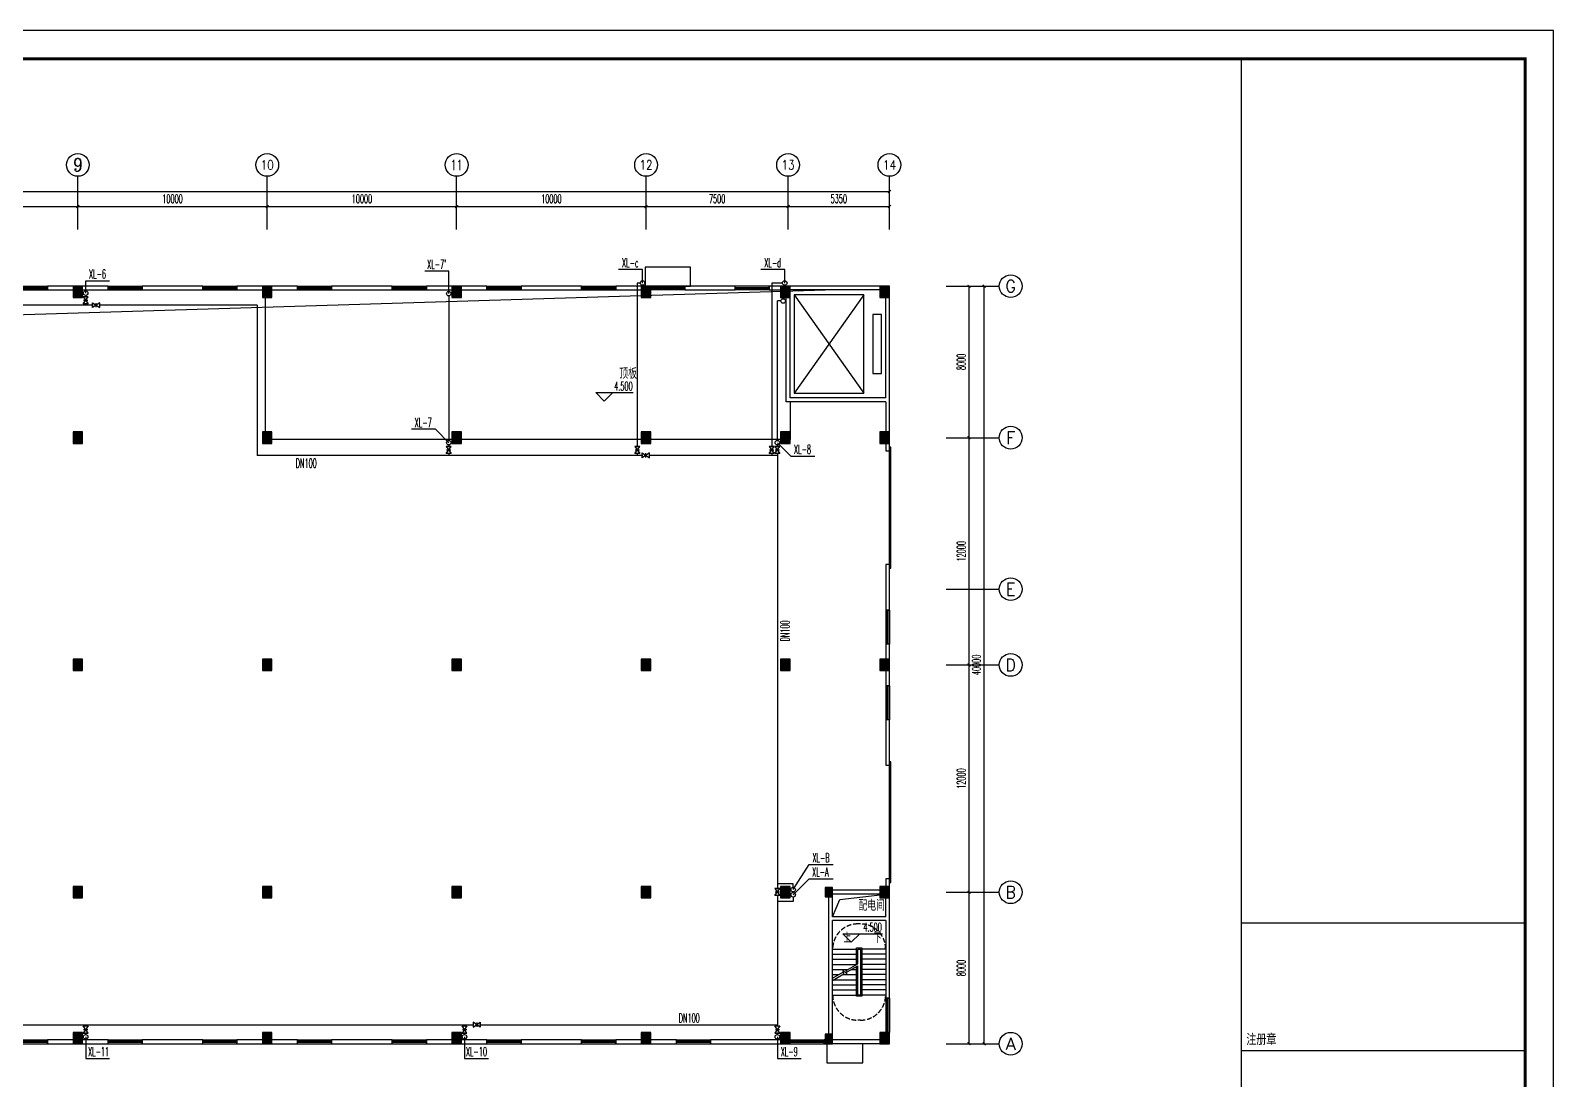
# Model space of a CAD drawing. Extents: x -620248 to 571765, y -684907 to -323071.
# Drawn here: x -4637 to 75772, y -509574 to -454182 of the extents above; entities that cross this region are included whole.
import ezdxf
from ezdxf.enums import TextEntityAlignment as Align

# ---------------------------------------------------------------- set-up
doc = ezdxf.new("R2010")
doc.units = 0
doc.header["$LTSCALE"] = 1000
doc.header["$MEASUREMENT"] = 0
doc.linetypes.add('DASH', pattern=[0.35, 0.25, -0.1])
for name, color, linetype in [('4', 4, 'Continuous'), ('9', 9, 'Continuous'), ('AXIS', 3, 'Continuous'), ('AXIS_TEXT', 7, 'Continuous'), ('DIM_ELEV', 3, 'Continuous'), ('DIM_SYMB', 3, 'Continuous'), ('EVTR', 2, 'Continuous'), ('K+T', 252, 'Continuous'), ('PIPE-消防', 1, 'Continuous'), ('PUB_HATCH', 8, 'Continuous'), ('PUB_TITLE', 4, 'Continuous'), ('STAIR', 2, 'Continuous'), ('TWT_LEAD', 3, 'Continuous'), ('TWT_TEXT', 7, 'Continuous'), ('VALVE_消防', 7, 'Continuous'), ('VPIPE-消防', 1, 'Continuous'), ('WALL', 7, 'Continuous'), ('WINDOW', 4, 'Continuous'), ('框', 130, 'Continuous')]:
    doc.layers.add(name, color=color, linetype=linetype)
doc.styles.add('-宋体', font='simsun_0.shx', dxfattribs={"width": 0.8})
doc.styles.add('_TCH_AXIS', font='COMPLEX', dxfattribs={"bigfont": 'GBCBIG'})
doc.styles.add('_TCH_DIM', font='SIMPLEX.shx', dxfattribs={"width": 0.8, "bigfont": 'GBCBIG.shx'})
doc.styles.add('_TCH_DIM_T3', font='SIMPLEX.shx', dxfattribs={"width": 0.564706, "bigfont": 'GBCBIG.shx'})
doc.styles.add('COMPLEX', font='COMPLEX')
doc.styles.add('TBC', font='simhei_0.shx', dxfattribs={"width": 0.9})
doc.styles.add('天正', font='SIMPLEX.shx', dxfattribs={"width": 0.7, "bigfont": 'HZTXT.shx'})
doc.dimstyles.new('_TCH_ARCH&&150', dxfattribs={"dimtxt": 446.25, "dimasz": 150, "dimexe": 375, "dimexo": 450, "dimgap": 189.375, "dimtad": 1, "dimdec": 0, "dimzin": 0, "dimdsep": 46, "dimtxsty": '_TCH_DIM_T3', "dimblk": 'ARCHTICK', "dimcen": 0.09, "dimclrt": 7, "dimazin": 2, "dimtfac": 1, "dimtdec": 0, "dimtix": 1, "dimtmove": 2, "dimatfit": 3, "dimfxl": 1, "dimtolj": 1, "dimtzin": 0, "dimarcsym": 0})

# ---------------------------------------------------------------- blocks, each defined once
blk = doc.blocks.new('A$C2E844E90')
at = {"layer": 'PUB_HATCH'}
for points in [[(64900, 0), (65400, 0), (65400, 600), (64900, 600)], [(74900, 0), (75400, 0), (75400, 600), (74900, 600)], [(84900, 0), (85400, 0), (85400, 600), (84900, 600)], [(94900, 0), (95400, 0), (95400, 600), (94900, 600)], [(102250, 0), (102750, 0), (102750, 600), (102250, 600)], [(107500, 0), (108000, 0), (108000, 600), (107500, 600)], [(64900, -7700), (65400, -7700), (65400, -7100), (64900, -7100)], [(74900, -7700), (75400, -7700), (75400, -7100), (74900, -7100)], [(84900, -7700), (85400, -7700), (85400, -7100), (84900, -7100)], [(94900, -7700), (95400, -7700), (95400, -7100), (94900, -7100)], [(102250, -7700), (102750, -7700), (102750, -7100), (102250, -7100)], [(107500, -7700), (108000, -7700), (108000, -7100), (107500, -7100)], [(64900, -19700), (65400, -19700), (65400, -19100), (64900, -19100)], [(74900, -19700), (75400, -19700), (75400, -19100), (74900, -19100)], [(84900, -19700), (85400, -19700), (85400, -19100), (84900, -19100)], [(94900, -19700), (95400, -19700), (95400, -19100), (94900, -19100)], [(102250, -19700), (102750, -19700), (102750, -19100), (102250, -19100)], [(107500, -19700), (108000, -19700), (108000, -19100), (107500, -19100)], [(64900, -31700), (65400, -31700), (65400, -31100), (64900, -31100)], [(74900, -31700), (75400, -31700), (75400, -31100), (74900, -31100)], [(84900, -31700), (85400, -31700), (85400, -31100), (84900, -31100)], [(94900, -31700), (95400, -31700), (95400, -31100), (94900, -31100)], [(102250, -31700), (102750, -31700), (102750, -31100), (102250, -31100)], [(105000, -31150), (104600, -31150), (104600, -31650), (105000, -31650)], [(107500, -31700), (108000, -31700), (108000, -31100), (107500, -31100)], [(64900, -39400), (65400, -39400), (65400, -38800), (64900, -38800)], [(74900, -39400), (75400, -39400), (75400, -38800), (74900, -38800)], [(84900, -39400), (85400, -39400), (85400, -38800), (84900, -38800)], [(94900, -39400), (95400, -39400), (95400, -38800), (94900, -38800)], [(102250, -39400), (102750, -39400), (102750, -38800), (102250, -38800)], [(105000, -38900), (104600, -38900), (104600, -39400), (105000, -39400)], [(107500, -39400), (108000, -39400), (108000, -38800), (107500, -38800)]]:
    blk.add_hatch(color=7, dxfattribs=at).paths.add_polyline_path(points)
at = {"layer": 'WALL'}
for points in [[(65400, 600), (64900, 600), (64900, 0), (65400, 0)], [(75400, 600), (74900, 600), (74900, 0), (75400, 0)], [(85400, 600), (84900, 600), (84900, 0), (85400, 0)], [(95400, 600), (94900, 600), (94900, 0), (95400, 0)], [(102750, 600), (102250, 600), (102250, 0), (102750, 0)], [(108000, 600), (107500, 600), (107500, 0), (108000, 0)], [(65400, -7100), (64900, -7100), (64900, -7700), (65400, -7700)], [(75400, -7100), (74900, -7100), (74900, -7700), (75400, -7700)], [(85400, -7100), (84900, -7100), (84900, -7700), (85400, -7700)], [(95400, -7100), (94900, -7100), (94900, -7700), (95400, -7700)], [(102750, -7100), (102250, -7100), (102250, -7700), (102750, -7700)], [(108000, -7100), (107500, -7100), (107500, -7700), (108000, -7700)], [(65400, -19100), (64900, -19100), (64900, -19700), (65400, -19700)], [(75400, -19100), (74900, -19100), (74900, -19700), (75400, -19700)], [(85400, -19100), (84900, -19100), (84900, -19700), (85400, -19700)], [(95400, -19100), (94900, -19100), (94900, -19700), (95400, -19700)], [(102750, -19100), (102250, -19100), (102250, -19700), (102750, -19700)], [(108000, -19100), (107500, -19100), (107500, -19700), (108000, -19700)], [(65400, -31100), (64900, -31100), (64900, -31700), (65400, -31700)], [(75400, -31100), (74900, -31100), (74900, -31700), (75400, -31700)], [(85400, -31100), (84900, -31100), (84900, -31700), (85400, -31700)], [(95400, -31100), (94900, -31100), (94900, -31700), (95400, -31700)], [(102750, -31100), (102250, -31100), (102250, -31700), (102750, -31700)], [(104600, -31650), (105000, -31650), (105000, -31150), (104600, -31150)], [(108000, -31100), (107500, -31100), (107500, -31700), (108000, -31700)], [(65400, -38800), (64900, -38800), (64900, -39400), (65400, -39400)], [(75400, -38800), (74900, -38800), (74900, -39400), (75400, -39400)], [(85400, -38800), (84900, -38800), (84900, -39400), (85400, -39400)], [(95400, -38800), (94900, -38800), (94900, -39400), (95400, -39400)], [(102750, -38800), (102250, -38800), (102250, -39400), (102750, -39400)], [(104600, -39400), (105000, -39400), (105000, -38900), (104600, -38900)], [(108000, -38800), (107500, -38800), (107500, -39400), (108000, -39400)]]:
    blk.add_lwpolyline(points, close=True, dxfattribs=at)
blk = doc.blocks.new('$TCHSYS$WIN2D')
for p, q in [((-0.5, 0.5), (0.5, 0.5)), ((-0.5, 0.5), (-0.5, -0.5)), ((0.5, 0.5), (0.5, -0.5)), ((0.5, 0.167), (-0.5, 0.167)), ((0.5, -0.167), (-0.5, -0.167)), ((-0.5, -0.5), (0.5, -0.5))]:
    blk.add_line(p, q)
blk = doc.blocks.new('$DorLib2D$00000126')
at = {"color": 0, "linetype": 'Continuous'}
for p, q in [((-0.532, 0.5), (-0.532, 0.9)), ((0.532, 0.9), (0.532, 0.5))]:
    blk.add_line(p, q, dxfattribs=at)
at = {"color": 0, "linetype": 'DASH'}
for p, q in [((-0.532, 0.9), (0.532, 0.9)), ((-0.532, 0.5), (0.532, 0.5))]:
    blk.add_line(p, q, dxfattribs=at)
blk = doc.blocks.new('_ArchTick')
at = {"color": 0, "linetype": 'ByBlock', "const_width": 0.4}
blk.add_lwpolyline([(-0.5, -0.5), (0.5, 0.5)], dxfattribs=at)
blk = doc.blocks.new('*D265')
at = {"layer": 'AXIS', "color": 0, "lineweight": -2, "transparency": 16777216}
for p, q in [((7700, 50450), (7700, 52375)), ((115700, 50450), (115700, 52375)), ((7700, 52000), (115700, 52000))]:
    blk.add_line(p, q, dxfattribs=at)
at = {"layer": 'Defpoints', "color": 0, "transparency": 16777216}
for p in [(115700, 52000), (7700, 50000), (115700, 50000)]:
    blk.add_point(p, dxfattribs=at)
at = {"layer": 'AXIS', "color": 0, "lineweight": -2, "transparency": 16777216, "xscale": 150, "yscale": 150, "zscale": 150, "rotation": 180}
blk.add_blockref('_ArchTick', (7700, 52000), dxfattribs=at)
at = {"layer": 'AXIS', "color": 0, "lineweight": -2, "transparency": 16777216, "xscale": 150, "yscale": 150, "zscale": 150}
blk.add_blockref('_ArchTick', (115700, 52000), dxfattribs=at)
at = {"layer": 'AXIS', "color": 7, "transparency": 16777216, "insert": (61700, 52412), "char_height": 446.2, "attachment_point": 5, "style": '_TCH_DIM_T3'}
blk.add_mtext('\\A1;108000', dxfattribs=at)
blk = doc.blocks.new('*D273')
at = {"layer": 'AXIS', "color": 0, "lineweight": -2, "transparency": 16777216}
for p, q in [((62850, 50450), (62850, 51575)), ((72850, 50450), (72850, 51575)), ((62850, 51200), (72850, 51200))]:
    blk.add_line(p, q, dxfattribs=at)
at = {"layer": 'Defpoints', "color": 0, "transparency": 16777216}
for p in [(72850, 51200), (62850, 50000), (72850, 50000)]:
    blk.add_point(p, dxfattribs=at)
at = {"layer": 'AXIS', "color": 0, "lineweight": -2, "transparency": 16777216, "xscale": 150, "yscale": 150, "zscale": 150, "rotation": 180}
blk.add_blockref('_ArchTick', (62850, 51200), dxfattribs=at)
at = {"layer": 'AXIS', "color": 0, "lineweight": -2, "transparency": 16777216, "xscale": 150, "yscale": 150, "zscale": 150}
blk.add_blockref('_ArchTick', (72850, 51200), dxfattribs=at)
at = {"layer": 'AXIS', "color": 7, "transparency": 16777216, "insert": (67850, 51612), "char_height": 446.2, "attachment_point": 5, "style": '_TCH_DIM_T3'}
blk.add_mtext('\\A1;10000', dxfattribs=at)
blk = doc.blocks.new('*D274')
at = {"layer": 'AXIS', "color": 0, "lineweight": -2, "transparency": 16777216}
for p, q in [((72850, 50450), (72850, 51575)), ((82850, 50450), (82850, 51575)), ((72850, 51200), (82850, 51200))]:
    blk.add_line(p, q, dxfattribs=at)
at = {"layer": 'Defpoints', "color": 0, "transparency": 16777216}
for p in [(82850, 51200), (72850, 50000), (82850, 50000)]:
    blk.add_point(p, dxfattribs=at)
at = {"layer": 'AXIS', "color": 0, "lineweight": -2, "transparency": 16777216, "xscale": 150, "yscale": 150, "zscale": 150, "rotation": 180}
blk.add_blockref('_ArchTick', (72850, 51200), dxfattribs=at)
at = {"layer": 'AXIS', "color": 0, "lineweight": -2, "transparency": 16777216, "xscale": 150, "yscale": 150, "zscale": 150}
blk.add_blockref('_ArchTick', (82850, 51200), dxfattribs=at)
at = {"layer": 'AXIS', "color": 7, "transparency": 16777216, "insert": (77850, 51612), "char_height": 446.2, "attachment_point": 5, "style": '_TCH_DIM_T3'}
blk.add_mtext('\\A1;10000', dxfattribs=at)
blk = doc.blocks.new('*D275')
at = {"layer": 'AXIS', "color": 0, "lineweight": -2, "transparency": 16777216}
for p, q in [((82850, 50450), (82850, 51575)), ((92850, 50450), (92850, 51575)), ((82850, 51200), (92850, 51200))]:
    blk.add_line(p, q, dxfattribs=at)
at = {"layer": 'Defpoints', "color": 0, "transparency": 16777216}
for p in [(92850, 51200), (82850, 50000), (92850, 50000)]:
    blk.add_point(p, dxfattribs=at)
at = {"layer": 'AXIS', "color": 0, "lineweight": -2, "transparency": 16777216, "xscale": 150, "yscale": 150, "zscale": 150, "rotation": 180}
blk.add_blockref('_ArchTick', (82850, 51200), dxfattribs=at)
at = {"layer": 'AXIS', "color": 0, "lineweight": -2, "transparency": 16777216, "xscale": 150, "yscale": 150, "zscale": 150}
blk.add_blockref('_ArchTick', (92850, 51200), dxfattribs=at)
at = {"layer": 'AXIS', "color": 7, "transparency": 16777216, "insert": (87850, 51612), "char_height": 446.2, "attachment_point": 5, "style": '_TCH_DIM_T3'}
blk.add_mtext('\\A1;10000', dxfattribs=at)
blk = doc.blocks.new('*D276')
at = {"layer": 'AXIS', "color": 0, "lineweight": -2, "transparency": 16777216}
for p, q in [((92850, 50450), (92850, 51575)), ((102850, 50450), (102850, 51575)), ((92850, 51200), (102850, 51200))]:
    blk.add_line(p, q, dxfattribs=at)
at = {"layer": 'Defpoints', "color": 0, "transparency": 16777216}
for p in [(102850, 51200), (92850, 50000), (102850, 50000)]:
    blk.add_point(p, dxfattribs=at)
at = {"layer": 'AXIS', "color": 0, "lineweight": -2, "transparency": 16777216, "xscale": 150, "yscale": 150, "zscale": 150, "rotation": 180}
blk.add_blockref('_ArchTick', (92850, 51200), dxfattribs=at)
at = {"layer": 'AXIS', "color": 0, "lineweight": -2, "transparency": 16777216, "xscale": 150, "yscale": 150, "zscale": 150}
blk.add_blockref('_ArchTick', (102850, 51200), dxfattribs=at)
at = {"layer": 'AXIS', "color": 7, "transparency": 16777216, "insert": (97850, 51612), "char_height": 446.2, "attachment_point": 5, "style": '_TCH_DIM_T3'}
blk.add_mtext('\\A1;10000', dxfattribs=at)
blk = doc.blocks.new('*D277')
at = {"layer": 'AXIS', "color": 0, "lineweight": -2, "transparency": 16777216}
for p, q in [((102850, 50450), (102850, 51575)), ((110350, 50450), (110350, 51575)), ((102850, 51200), (110350, 51200))]:
    blk.add_line(p, q, dxfattribs=at)
at = {"layer": 'Defpoints', "color": 0, "transparency": 16777216}
for p in [(110350, 51200), (102850, 50000), (110350, 50000)]:
    blk.add_point(p, dxfattribs=at)
at = {"layer": 'AXIS', "color": 0, "lineweight": -2, "transparency": 16777216, "xscale": 150, "yscale": 150, "zscale": 150, "rotation": 180}
blk.add_blockref('_ArchTick', (102850, 51200), dxfattribs=at)
at = {"layer": 'AXIS', "color": 0, "lineweight": -2, "transparency": 16777216, "xscale": 150, "yscale": 150, "zscale": 150}
blk.add_blockref('_ArchTick', (110350, 51200), dxfattribs=at)
at = {"layer": 'AXIS', "color": 7, "transparency": 16777216, "insert": (106600, 51612), "char_height": 446.2, "attachment_point": 5, "style": '_TCH_DIM_T3'}
blk.add_mtext('\\A1;7500', dxfattribs=at)
blk = doc.blocks.new('*D278')
at = {"layer": 'AXIS', "color": 0, "lineweight": -2, "transparency": 16777216}
for p, q in [((110350, 50450), (110350, 51575)), ((115700, 50450), (115700, 51575)), ((110350, 51200), (115700, 51200))]:
    blk.add_line(p, q, dxfattribs=at)
at = {"layer": 'Defpoints', "color": 0, "transparency": 16777216}
for p in [(115700, 51200), (110350, 50000), (115700, 50000)]:
    blk.add_point(p, dxfattribs=at)
at = {"layer": 'AXIS', "color": 0, "lineweight": -2, "transparency": 16777216, "xscale": 150, "yscale": 150, "zscale": 150, "rotation": 180}
blk.add_blockref('_ArchTick', (110350, 51200), dxfattribs=at)
at = {"layer": 'AXIS', "color": 0, "lineweight": -2, "transparency": 16777216, "xscale": 150, "yscale": 150, "zscale": 150}
blk.add_blockref('_ArchTick', (115700, 51200), dxfattribs=at)
at = {"layer": 'AXIS', "color": 7, "transparency": 16777216, "insert": (113025, 51612), "char_height": 446.2, "attachment_point": 5, "style": '_TCH_DIM_T3'}
blk.add_mtext('\\A1;5350', dxfattribs=at)
blk = doc.blocks.new('*D285')
at = {"layer": 'AXIS', "color": 0, "lineweight": -2, "transparency": 16777216}
for p, q in [((119150, 47000), (121075, 47000)), ((120700, 7000), (120700, 47000)), ((119150, 7000), (121075, 7000))]:
    blk.add_line(p, q, dxfattribs=at)
at = {"layer": 'Defpoints', "color": 0, "transparency": 16777216}
for p in [(118700, 47000), (120700, 47000), (118700, 7000)]:
    blk.add_point(p, dxfattribs=at)
at = {"layer": 'AXIS', "color": 0, "lineweight": -2, "transparency": 16777216, "xscale": 150, "yscale": 150, "zscale": 150}
for p, rotation in [((120700, 47000), 90), ((120700, 7000), 270)]:
    blk.add_blockref('_ArchTick', p, dxfattribs=dict(at, rotation=rotation))
at = {"layer": 'AXIS', "color": 7, "transparency": 16777216, "insert": (120288, 27000), "char_height": 446.2, "attachment_point": 5, "rotation": 90, "style": '_TCH_DIM_T3'}
blk.add_mtext('\\A1;40000', dxfattribs=at)
blk = doc.blocks.new('*D286')
at = {"layer": 'AXIS', "color": 0, "lineweight": -2, "transparency": 16777216}
for p, q in [((119150, 15000), (120275, 15000)), ((119900, 7000), (119900, 15000)), ((119150, 7000), (120275, 7000))]:
    blk.add_line(p, q, dxfattribs=at)
at = {"layer": 'Defpoints', "color": 0, "transparency": 16777216}
for p in [(118700, 15000), (119900, 15000), (118700, 7000)]:
    blk.add_point(p, dxfattribs=at)
at = {"layer": 'AXIS', "color": 0, "lineweight": -2, "transparency": 16777216, "xscale": 150, "yscale": 150, "zscale": 150}
for p, rotation in [((119900, 15000), 90), ((119900, 7000), 270)]:
    blk.add_blockref('_ArchTick', p, dxfattribs=dict(at, rotation=rotation))
at = {"layer": 'AXIS', "color": 7, "transparency": 16777216, "insert": (119488, 11000), "char_height": 446.2, "attachment_point": 5, "rotation": 90, "style": '_TCH_DIM_T3'}
blk.add_mtext('\\A1;8000', dxfattribs=at)
blk = doc.blocks.new('*D287')
at = {"layer": 'AXIS', "color": 0, "lineweight": -2, "transparency": 16777216}
for p, q in [((119150, 27000), (120275, 27000)), ((119900, 15000), (119900, 27000)), ((119150, 15000), (120275, 15000))]:
    blk.add_line(p, q, dxfattribs=at)
at = {"layer": 'Defpoints', "color": 0, "transparency": 16777216}
for p in [(118700, 27000), (119900, 27000), (118700, 15000)]:
    blk.add_point(p, dxfattribs=at)
at = {"layer": 'AXIS', "color": 0, "lineweight": -2, "transparency": 16777216, "xscale": 150, "yscale": 150, "zscale": 150}
for p, rotation in [((119900, 27000), 90), ((119900, 15000), 270)]:
    blk.add_blockref('_ArchTick', p, dxfattribs=dict(at, rotation=rotation))
at = {"layer": 'AXIS', "color": 7, "transparency": 16777216, "insert": (119488, 21000), "char_height": 446.2, "attachment_point": 5, "rotation": 90, "style": '_TCH_DIM_T3'}
blk.add_mtext('\\A1;12000', dxfattribs=at)
blk = doc.blocks.new('*D288')
at = {"layer": 'AXIS', "color": 0, "lineweight": -2, "transparency": 16777216}
for p, q in [((119150, 39000), (120275, 39000)), ((119900, 27000), (119900, 39000)), ((119150, 27000), (120275, 27000))]:
    blk.add_line(p, q, dxfattribs=at)
at = {"layer": 'Defpoints', "color": 0, "transparency": 16777216}
for p in [(118700, 39000), (119900, 39000), (118700, 27000)]:
    blk.add_point(p, dxfattribs=at)
at = {"layer": 'AXIS', "color": 0, "lineweight": -2, "transparency": 16777216, "xscale": 150, "yscale": 150, "zscale": 150}
for p, rotation in [((119900, 39000), 90), ((119900, 27000), 270)]:
    blk.add_blockref('_ArchTick', p, dxfattribs=dict(at, rotation=rotation))
at = {"layer": 'AXIS', "color": 7, "transparency": 16777216, "insert": (119488, 33000), "char_height": 446.2, "attachment_point": 5, "rotation": 90, "style": '_TCH_DIM_T3'}
blk.add_mtext('\\A1;12000', dxfattribs=at)
blk = doc.blocks.new('*D289')
at = {"layer": 'AXIS', "color": 0, "lineweight": -2, "transparency": 16777216}
for p, q in [((119150, 47000), (120275, 47000)), ((119900, 39000), (119900, 47000)), ((119150, 39000), (120275, 39000))]:
    blk.add_line(p, q, dxfattribs=at)
at = {"layer": 'Defpoints', "color": 0, "transparency": 16777216}
for p in [(118700, 47000), (119900, 47000), (118700, 39000)]:
    blk.add_point(p, dxfattribs=at)
at = {"layer": 'AXIS', "color": 0, "lineweight": -2, "transparency": 16777216, "xscale": 150, "yscale": 150, "zscale": 150}
for p, rotation in [((119900, 47000), 90), ((119900, 39000), 270)]:
    blk.add_blockref('_ArchTick', p, dxfattribs=dict(at, rotation=rotation))
at = {"layer": 'AXIS', "color": 7, "transparency": 16777216, "insert": (119488, 43000), "char_height": 446.2, "attachment_point": 5, "rotation": 90, "style": '_TCH_DIM_T3'}
blk.add_mtext('\\A1;8000', dxfattribs=at)
blk = doc.blocks.new('_AXISO')
blk.add_circle((0, 0), 0.5)
at = {"layer": 'AXIS_TEXT', "style": 'COMPLEX', "width": 1.041667}
blk.add_attdef('A', text='', height=0.56, dxfattribs=at).set_placement((-0.25, -0.28), (0.25, -0.28), align=Align.FIT)
blk = doc.blocks.new('A$C54597E38')
at = {"layer": '9'}
h = blk.add_hatch(dxfattribs=at)
h.set_pattern_fill('ANSI31', color=256, scale=70.630202, angle=135, style=0)
h.set_pattern_definition([(180, (-153496.256, -56662.455), (-2e-15, -8.82877527), [])])
edge = h.paths.add_edge_path()
edge.add_line((99, 458), (99, 400))
edge.add_line((99, 400), (0, 400))
edge.add_line((0, 400), (0, 620))
edge.add_arc((64, 620), 63.6, 90, 180, ccw=False)
edge.add_line((64, 683), (622, 683))
edge.add_arc((622, 620), 63.6, 0, 90, ccw=False)
edge.add_line((685, 620), (685, 396))
edge.add_line((685, 396), (594, 396))
edge.add_line((594, 396), (594, 463))
edge.add_line((594, 463), (614, 463))
edge.add_line((614, 463), (624, 463))
edge.add_line((624, 463), (624, 613))
edge.add_line((624, 613), (68, 613))
edge.add_line((68, 613), (68, 458))
edge.add_line((68, 458), (99, 458))
h.paths.add_polyline_path([(369, 293), (369, 582), (586, 582), (586, 519), (436, 519), (436, 458), (557, 458), (557, 225), (431, 225), (431, 166), (588, 166), (588, 112), (370, 112), (370, 226), (321, 226), (321, 112), (103, 112), (103, 166), (260, 166), (260, 225), (133, 225), (133, 458), (255, 458), (255, 519), (104, 519), (104, 582), (321, 582), (321, 293)])
h.paths.add_polyline_path([(196, 399), (265, 399), (265, 289), (196, 289)], flags=16)
h.paths.add_polyline_path([(494, 399), (425, 399), (425, 289), (494, 289)], flags=16)
edge = h.paths.add_edge_path()
edge.add_line((99, 225), (99, 283))
edge.add_line((99, 283), (0, 283))
edge.add_line((0, 283), (0, 64))
edge.add_arc((64, 64), 63.6, 180, 270)
edge.add_line((64, 0), (622, 0))
edge.add_arc((622, 64), 63.6, 270, 360)
edge.add_line((685, 64), (685, 287))
edge.add_line((685, 287), (594, 287))
edge.add_line((594, 287), (594, 220))
edge.add_line((594, 220), (614, 220))
edge.add_line((614, 220), (624, 220))
edge.add_line((624, 220), (624, 71))
edge.add_line((624, 71), (68, 71))
edge.add_line((68, 71), (68, 225))
edge.add_line((68, 225), (99, 225))
blk.add_lwpolyline([(369, 293), (369, 293), (369, 582), (586, 582), (586, 519), (436, 519), (436, 458), (557, 458), (557, 225), (431, 225), (431, 166), (588, 166), (588, 112), (370, 112), (370, 226), (321, 226), (321, 112), (103, 112), (103, 166), (260, 166), (260, 225), (133, 225), (133, 458), (255, 458), (255, 519), (104, 519), (104, 582), (321, 582), (321, 293), (369, 293)], dxfattribs=at)
blk.add_lwpolyline([(99, 225), (99, 283), (0, 283), (0, 64, 0.414214), (64, 0), (622, 0, 0.414214), (685, 64), (685, 287), (594, 287), (594, 220), (614, 220), (624, 220), (624, 71), (68, 71), (68, 225)], format="xyb", close=True, dxfattribs=at)
blk.add_lwpolyline([(494, 399), (425, 399), (425, 289), (494, 289)], close=True, dxfattribs=at)
blk = doc.blocks.new('标框')
at = {"layer": '4'}
for p, q in [((-105112, 98008), (-105112, 71592)), ((-95112, 98008), (-95112, 71592))]:
    blk.add_line(p, q, dxfattribs=at)
at = {"layer": '框'}
for p, q in [((-105112, 111592), (-105112, 71592)), ((-95112, 111592), (-95112, 71592)), ((-105112, 98584), (-95112, 98584)), ((-105112, 94081), (-95112, 94081)), ((-105112, 89578), (-95112, 89578)), ((-105112, 87777), (-95112, 87777)), ((-105112, 85976), (-95112, 85976)), ((-105112, 85075), (-95112, 85075)), ((-105112, 84174), (-95112, 84174)), ((-105112, 83274), (-95112, 83274)), ((-105112, 82373), (-95112, 82373)), ((-105112, 81473), (-95112, 81473)), ((-105112, 80572), (-95112, 80572)), ((-105112, 79671), (-95112, 79671)), ((-105112, 78771), (-95112, 78771)), ((-105112, 77870), (-95112, 77870)), ((-105112, 76970), (-95112, 76970)), ((-105112, 76069), (-95112, 76069)), ((-105112, 75168), (-95112, 75168)), ((-105112, 74268), (-95112, 74268))]:
    blk.add_line(p, q, dxfattribs=at)
at = {"layer": '4'}
blk.add_blockref('A$C54597E38', (-104913, 73473), dxfattribs=at)
at = {"layer": 'TWT_TEXT', "style": 'TBC', "width": 0.9}
blk.add_text('广州亚泰建筑设计院有限公司', height=480, dxfattribs=at).set_placement((-103962, 73582))
at = {"layer": 'TWT_TEXT', "style": '_TCH_DIM'}
for s, height, p in [('建筑工程甲级设计证书号：', 300, (-103979, 73080)), ('市政工程乙级设计证书号：', 300, (-103979, 72647)), ('城乡规划编制乙级证书编号：粤自资规乙字', 300, (-103979, 72198)), ('电话', 300, (-103979, 71765)), ('图纸版权属设计单位所有，未经许可，外人及外单位不得翻印复制作为其他工程之用', 249.73, (-102027, 71082))]:
    blk.add_text(s, height=height, rotation=359.9997, dxfattribs=at).set_placement(p)
at = {"layer": 'TWT_TEXT', "style": '天正', "width": 0.67}
for s, height, p in [('A144002161', 300, (-101392, 73058)), ('A244002168', 300, (-101382, 72625)), ('23440110', 300, (-99787, 72179)), ('Tel：020-84214629', 290, (-103368, 71744))]:
    blk.add_text(s, height=height, rotation=359.9997, dxfattribs=at).set_placement(p)
at = {"layer": '框', "style": '-宋体', "width": 0.74}
for s, p in [('注册章', (-104927, 94312)), ('工程设计出图专用章', (-104926, 89809)), ('项目名称', (-104926, 88008)), ('车间二', (-102099, 88008)), ('兴建单位', (-104926, 86207)), ('佛山市天地元一净化设备有限公司', (-102100, 86207)), ('图      名', (-104926, 85353)), ('图      别', (-104926, 84452)), ('图      号', (-104926, 83552)), ('版  本  号', (-104927, 82651)), ('第一版', (-102100, 82651)), ('日      期', (-104926, 81751)), ('2025.10', (-102099, 81751)), ('制      图', (-104926, 80850)), ('设      计', (-104926, 79950)), ('专业负责人', (-104926, 79049)), ('项目负责人', (-104926, 78148)), ('专业校对人', (-104926, 77248)), ('审  核  人', (-104926, 76347)), ('审  定  人', (-104926, 75447)), ('设  计  号', (-104926, 74546)), ('AT-FS25023D', (-102108, 74546))]:
    blk.add_text(s, height=350, dxfattribs=at).set_placement(p)
for s, p in [('叶润华', (-101553, 80850)), ('叶润华', (-101553, 79950)), ('何志朋', (-101553, 78148)), ('范 武', (-101553, 77248)), ('陈伟业', (-101553, 76347)), ('何志朋', (-101553, 75447))]:
    blk.add_text(s, height=350, dxfattribs=at).set_placement(p, align=Align.CENTER)
blk = doc.blocks.new('消防框')
at = {"layer": '4'}
blk.add_line((-66927, 44194), (-66927, 17778), dxfattribs=at)
at = {"layer": '框'}
for p, q in [((-76927, 57778), (-76927, 17778)), ((-66927, 57778), (-66927, 17778)), ((-76927, 44194), (-76927, 17778))]:
    blk.add_line(p, q, dxfattribs=at)
at = {"layer": '4'}
blk.add_blockref('标框', (28185, -53814), dxfattribs=at)
at = {"layer": '框', "style": '-宋体', "width": 0.74}
for s, p in [('给水(消防)', (-73914, 30638)), ('XS-  /', (-73914, 29737)), ('11', (-72770, 29737))]:
    blk.add_text(s, height=350, dxfattribs=at).set_placement(p)
blk = doc.blocks.new('$VALVE$00000296')
for points in [[(-125, 72), (-125, -72), (125, 72), (125, -72), (-125, 72)], [(0, 60), (0, -64)]]:
    blk.add_lwpolyline(points)
for p in [(-125, 0), (125, 0)]:
    blk.add_point(p)
blk = doc.blocks.new('A$C4A872A6F')
at = {"color": 8, "linetype": 'DASH'}
for p, q in [((114175, 13325), (114025, 13325)), ((114175, 8245), (114025, 8245))]:
    blk.add_line(p, q, dxfattribs=at)
for centre, start, end in [((114025, 12000), 90, 180.000087), ((114175, 12000), 359.999913, 90), ((114025, 9570), 179.999913, 270), ((114175, 9570), 270, 0.000087)]:
    blk.add_arc(centre, 1325, start, end, dxfattribs=at)
at = {"layer": '4'}
for points in [[(105200, 48000), (102800, 48000), (102800, 47000), (105200, 47000)], [(114300, 7000), (112400, 7000), (112400, 6000), (114300, 6000)]]:
    blk.add_lwpolyline(points, close=True, dxfattribs=at)
at = {"layer": '9'}
blk.add_lwpolyline([(22800, 7200), (28277.2, 44224.5), (112300, 46800)], dxfattribs=at)
at = {"layer": 'AXIS'}
for p, q in [((72850, 50000), (72850, 52800)), ((82850, 50000), (82850, 52800)), ((92850, 50000), (92850, 52800)), ((102850, 50000), (102850, 52800)), ((110350, 50000), (110350, 52800)), ((115700, 50000), (115700, 52800)), ((118700, 47000), (121500, 47000)), ((118700, 39000), (121500, 39000)), ((118700, 31000), (121500, 31000)), ((118700, 27000), (121500, 27000)), ((118700, 15000), (121500, 15000)), ((118700, 7000), (121500, 7000))]:
    blk.add_line(p, q, dxfattribs=at)
at = {"layer": 'DIM_ELEV'}
for p, q in [((100639.7, 40927.1), (100189.7, 41377.1)), ((100189.7, 41377.1), (102168.9, 41377.1)), ((100639.7, 40927.1), (101089.7, 41377.1)), ((113684.5, 12361), (113234.5, 12811)), ((113234.5, 12811), (115325.6, 12811)), ((113684.5, 12361), (114134.5, 12811))]:
    blk.add_line(p, q, dxfattribs=at)
at = {"layer": 'DIM_SYMB'}
for points in [[(114991.6, 12167.4, 0, 0, 0), (114991.6, 8405.6, 0, 0, 0), (113391.4, 8405.6, 0, 0, 0), (113391.4, 10059.3, 120, 0, 0), (113391.4, 10509.3, 0, 0, 0)], [(113400.5, 12175.9, 0, 0, 0), (113400.5, 11395.3, 120, 0, 0), (113400.5, 10945.3, 0, 0, 0)]]:
    blk.add_lwpolyline(points, format="xyseb", dxfattribs=at)
at = {"layer": 'EVTR'}
for p, q in [((114355, 46550), (110675, 46550)), ((110675, 46550), (110675, 41350)), ((114355, 46550), (110675, 41350)), ((110675, 46550), (114355, 41350)), ((114355, 41350), (114355, 46550)), ((115275, 45510), (114815, 45510)), ((114815, 45510), (114815, 42390)), ((115275, 42390), (115275, 45510)), ((114815, 42390), (115275, 42390)), ((110675, 41350), (114355, 41350))]:
    blk.add_line(p, q, dxfattribs=at)
at = {"layer": 'K+T'}
blk.add_lwpolyline([(112700, 13700), (113072.4, 14619.7), (115500, 14900)], dxfattribs=at)
at = {"layer": 'STAIR'}
for p, q in [((112700, 10460.2), (112700, 12000)), ((112700, 12000), (113965, 12000)), ((112700, 11730), (113965, 11730)), ((112700, 11460), (113965, 11460)), ((113965, 11190.6), (113965, 12060)), ((113965, 12060), (114235, 12060)), ((114025, 11225.2), (114025, 12000)), ((114025, 11225.2), (114025, 12000)), ((114025, 12000), (114175, 12000)), ((114175, 12000), (114175, 9570)), ((114175, 12000), (114175, 9570)), ((114235, 12060), (114235, 9510)), ((115500, 12000), (114235, 12000)), ((115500, 11730), (114235, 11730)), ((115500, 11460), (114235, 11460)), ((115500, 12000), (115500, 9570)), ((112700, 11190), (113964, 11190)), ((112700, 10920), (113496.3, 10920)), ((112700, 10460.2), (113271.3, 10790.1)), ((112700, 10344.8), (113298.1, 10690.1)), ((112700, 10650), (113028.7, 10650)), ((113228.7, 10650), (113965, 10650)), ((113298.1, 10690.1), (113251.9, 10862.4)), ((113251.9, 10862.4), (113458, 10689.5)), ((113409.6, 10869.9), (114025, 11225.2)), ((113458, 10689.5), (113409.6, 10869.9)), ((113436.4, 10769.9), (114025, 11109.8)), ((113696.3, 10920), (113965, 10920)), ((113965, 9510), (113965, 11075.1)), ((114025, 9570), (114025, 11109.8)), ((114025, 9570), (114025, 11109.8)), ((115500, 11190), (114235, 11190)), ((115500, 10920), (114235, 10920)), ((115500, 10650), (114235, 10650)), ((112700, 9570), (112700, 10344.8)), ((112700, 10110), (113965, 10110)), ((112700, 9840), (113965, 9840)), ((112761, 10380), (113965, 10380)), ((115500, 10380), (114235, 10380)), ((115500, 10110), (114235, 10110)), ((115500, 9840), (114235, 9840)), ((112700, 9570), (113965, 9570)), ((114235, 9510), (113965, 9510)), ((114175, 9570), (114025, 9570)), ((114025, 9570), (114175, 9570)), ((115500, 9570), (114235, 9570))]:
    blk.add_line(p, q, dxfattribs=at)
at = {"layer": 'WALL'}
for p, q in [((74450, 47000), (71250, 47000)), ((71250, 47000), (71250, 46800)), ((71250, 46800), (74450, 46800)), ((74450, 46800), (74450, 47000)), ((79450, 47000), (76250, 47000)), ((76250, 47000), (76250, 46800)), ((76250, 46800), (79450, 46800)), ((79450, 46800), (79450, 47000)), ((84450, 47000), (81250, 47000)), ((81250, 47000), (81250, 46800)), ((81250, 46800), (84450, 46800)), ((84450, 46800), (84450, 47000)), ((89450, 47000), (86250, 47000)), ((86250, 47000), (86250, 46800)), ((86250, 46800), (89450, 46800)), ((89450, 46800), (89450, 47000)), ((94450, 47000), (91250, 47000)), ((91250, 47000), (91250, 46800)), ((91250, 46800), (94450, 46800)), ((94450, 46800), (94450, 47000)), ((99450, 47000), (96250, 47000)), ((96250, 47000), (96250, 46800)), ((96250, 46800), (99450, 46800)), ((99450, 46800), (99450, 47000)), ((103100, 47000), (101250, 47000)), ((101250, 47000), (101250, 46800)), ((101250, 46800), (103100, 46800)), ((103100, 46800), (103100, 47000)), ((107550, 47000), (104900, 47000)), ((104900, 47000), (104900, 46800)), ((104900, 46800), (107550, 46800)), ((107550, 46800), (107550, 47000)), ((110350, 47000), (109350, 47000)), ((109350, 47000), (109350, 46800)), ((109350, 46800), (110250, 46800)), ((110250, 40900), (110250, 46800)), ((115700, 47000), (110350, 47000)), ((115500, 46800), (110450, 46800)), ((110450, 41100), (110450, 46800)), ((115500, 41100), (115500, 46800)), ((115700, 41000), (115700, 47000)), ((115500, 41100), (110450, 41100)), ((115500, 40900), (110250, 40900)), ((115500, 40900), (115500, 38300)), ((115700, 38300), (115700, 41000)), ((115500, 38300), (115700, 38300)), ((115700, 32300), (115500, 32300)), ((115500, 32300), (115500, 29900)), ((115700, 29900), (115700, 32300)), ((115500, 29900), (115700, 29900)), ((115700, 28100), (115500, 28100)), ((115500, 28100), (115500, 25900)), ((115700, 25900), (115700, 28100)), ((115500, 25900), (115700, 25900)), ((115700, 24100), (115500, 24100)), ((115500, 24100), (115500, 21700)), ((115700, 21700), (115700, 24100)), ((115500, 21700), (115700, 21700)), ((115700, 15700), (115500, 15700)), ((115500, 15700), (115500, 15100)), ((115700, 15000), (115700, 15700)), ((115500, 15100), (112500, 15100)), ((112500, 13600), (112500, 15100)), ((115500, 14900), (112700, 14900)), ((112700, 13700), (112700, 14900)), ((115500, 13700), (115500, 14900)), ((115700, 13600), (115700, 15000)), ((115500, 13700), (112700, 13700)), ((112500, 7200), (112500, 13600)), ((115500, 13500), (112700, 13500)), ((112700, 7200), (112700, 13500)), ((115500, 13500), (115500, 9400)), ((115700, 9400), (115700, 13600)), ((115500, 9400), (115700, 9400)), ((115700, 7600), (115500, 7600)), ((115500, 7600), (115500, 7200)), ((115700, 7000), (115700, 7600)), ((74450, 7200), (71250, 7200)), ((71250, 7200), (71250, 7000)), ((71250, 7000), (74450, 7000)), ((74450, 7000), (74450, 7200)), ((79450, 7200), (76250, 7200)), ((76250, 7200), (76250, 7000)), ((76250, 7000), (79450, 7000)), ((79450, 7000), (79450, 7200)), ((84450, 7200), (81250, 7200)), ((81250, 7200), (81250, 7000)), ((81250, 7000), (84450, 7000)), ((84450, 7000), (84450, 7200)), ((89450, 7200), (86250, 7200)), ((86250, 7200), (86250, 7000)), ((86250, 7000), (89450, 7000)), ((89450, 7000), (89450, 7200)), ((94450, 7200), (91250, 7200)), ((91250, 7200), (91250, 7000)), ((91250, 7000), (94450, 7000)), ((94450, 7000), (94450, 7200)), ((99450, 7200), (96250, 7200)), ((96250, 7200), (96250, 7000)), ((96250, 7000), (99450, 7000)), ((99450, 7000), (99450, 7200)), ((104450, 7200), (101250, 7200)), ((101250, 7200), (101250, 7000)), ((101250, 7000), (104450, 7000)), ((104450, 7000), (104450, 7200)), ((110450, 7200), (106250, 7200)), ((106250, 7200), (106250, 7000)), ((106250, 7000), (110450, 7000)), ((110450, 7000), (110450, 7200)), ((112500, 7200), (112250, 7200)), ((112250, 7200), (112250, 7000)), ((112250, 7000), (112600, 7000)), ((115700, 7000), (112600, 7000)), ((115500, 7200), (112700, 7200))]:
    blk.add_line(p, q, dxfattribs=at)
blk.add_lwpolyline([(110450, 40900), (110450, 38900), (82750, 38900), (82750, 46800)], dxfattribs=at)
blk.add_blockref('A$C2E844E90', (7700, 46400))
at = {"layer": 'AXIS'}
ref = blk.add_blockref('_AXISO', (72850, 53400), dxfattribs=dict(at, xscale=1200, yscale=1200, zscale=1200))
ref.add_attrib('A', '9', dxfattribs={"layer": 'AXIS_TEXT', "height": 698.9, "style": '_TCH_AXIS'}).set_placement((72617, 53050.5), (73083, 53050.5), align=Align.FIT)
ref = blk.add_blockref('_AXISO', (82850, 53400), dxfattribs=dict(at, xscale=1200, yscale=1200, zscale=1200))
ref.add_attrib('A', '10', dxfattribs={"layer": 'AXIS_TEXT', "height": 492.67, "style": '_TCH_AXIS'}).set_placement((82509.8, 53153.7), (83190.2, 53153.7), align=Align.FIT)
ref = blk.add_blockref('_AXISO', (92850, 53400), dxfattribs=dict(at, xscale=1200, yscale=1200, zscale=1200))
ref.add_attrib('A', '11', dxfattribs={"layer": 'AXIS_TEXT', "height": 553.14, "style": '_TCH_AXIS'}).set_placement((92533.9, 53123.4), (93166.1, 53123.4), align=Align.FIT)
ref = blk.add_blockref('_AXISO', (102850, 53400), dxfattribs=dict(at, xscale=1200, yscale=1200, zscale=1200))
ref.add_attrib('A', '12', dxfattribs={"layer": 'AXIS_TEXT', "height": 492.67, "style": '_TCH_AXIS'}).set_placement((102509.8, 53153.7), (103190.2, 53153.7), align=Align.FIT)
ref = blk.add_blockref('_AXISO', (110350, 53400), dxfattribs=dict(at, xscale=1200, yscale=1200, zscale=1200))
ref.add_attrib('A', '13', dxfattribs={"layer": 'AXIS_TEXT', "height": 492.67, "style": '_TCH_AXIS'}).set_placement((110009.8, 53153.7), (110690.2, 53153.7), align=Align.FIT)
ref = blk.add_blockref('_AXISO', (115700, 53400), dxfattribs=dict(at, xscale=1200, yscale=1200, zscale=1200))
ref.add_attrib('A', '14', dxfattribs={"layer": 'AXIS_TEXT', "height": 471.11, "style": '_TCH_AXIS'}).set_placement((115352.3, 53164.4), (116047.7, 53164.4), align=Align.FIT)
ref = blk.add_blockref('_AXISO', (122100, 47000), dxfattribs=dict(at, xscale=1200, yscale=1200, zscale=1200))
ref.add_attrib('A', 'G', dxfattribs={"layer": 'AXIS_TEXT', "height": 637.8, "style": '_TCH_AXIS'}).set_placement((121826.7, 46681.1), (122373.3, 46681.1), align=Align.FIT)
ref = blk.add_blockref('_AXISO', (122100, 39000), dxfattribs=dict(at, xscale=1200, yscale=1200, zscale=1200))
ref.add_attrib('A', 'F', dxfattribs={"layer": 'AXIS_TEXT', "height": 668.2, "style": '_TCH_AXIS'}).set_placement((121845.5, 38665.9), (122354.5, 38665.9), align=Align.FIT)
ref = blk.add_blockref('_AXISO', (122100, 31000), dxfattribs=dict(at, xscale=1200, yscale=1200, zscale=1200))
ref.add_attrib('A', 'E', dxfattribs={"layer": 'AXIS_TEXT', "height": 668.2, "style": '_TCH_AXIS'}).set_placement((121845.5, 30665.9), (122354.5, 30665.9), align=Align.FIT)
ref = blk.add_blockref('_AXISO', (122100, 27000), dxfattribs=dict(at, xscale=1200, yscale=1200, zscale=1200))
ref.add_attrib('A', 'D', dxfattribs={"layer": 'AXIS_TEXT', "height": 652.9, "style": '_TCH_AXIS'}).set_placement((121835.7, 26673.6), (122364.3, 26673.6), align=Align.FIT)
ref = blk.add_blockref('_AXISO', (122100, 15000), dxfattribs=dict(at, xscale=1200, yscale=1200, zscale=1200))
ref.add_attrib('A', 'B', dxfattribs={"layer": 'AXIS_TEXT', "height": 652.9, "style": '_TCH_AXIS'}).set_placement((121835.7, 14673.6), (122364.3, 14673.6), align=Align.FIT)
ref = blk.add_blockref('_AXISO', (122100, 7000), dxfattribs=dict(at, xscale=1200, yscale=1200, zscale=1200))
ref.add_attrib('A', 'A', dxfattribs={"layer": 'AXIS_TEXT', "height": 637.8, "style": '_TCH_AXIS'}).set_placement((121826.7, 6681.1), (122373.3, 6681.1), align=Align.FIT)
at = {"layer": 'WINDOW'}
for name, p, xscale, yscale, zscale, rotation in [('$TCHSYS$WIN2D', (70350, 46900), -1800, 200, -1800, 180.0000000003111), ('$TCHSYS$WIN2D', (75350, 46900), -1800, 200, -1800, 180.0000000003111), ('$TCHSYS$WIN2D', (80350, 46900), -1800, 200, -1800, 180.0000000003111), ('$TCHSYS$WIN2D', (85350, 46900), -1800, 200, -1800, 180.0000000003111), ('$TCHSYS$WIN2D', (90350, 46900), -1800, 200, -1800, 180.0000000003111), ('$TCHSYS$WIN2D', (95350, 46900), -1800, 200, -1800, 180.0000000003111), ('$TCHSYS$WIN2D', (100350, 46900), -1800, 200, -1800, 180.0000000003111), ('$TCHSYS$WIN2D', (104000, 46900), 1800, 200, 1800, 180.0000000003111), ('$TCHSYS$WIN2D', (108450, 46900), 1800, 200, 1800, 180.0000000003111), ('$DorLib2D$00000126', (115600, 35300), 6000, -200, 6000, 90), ('$TCHSYS$WIN2D', (115600, 29000), -1800, -200, -1800, 90), ('$TCHSYS$WIN2D', (115600, 25000), -1800, -200, -1800, 90), ('$DorLib2D$00000126', (115600, 18700), 6000, -200, 6000, 90), ('$TCHSYS$WIN2D', (115600, 8500), -1800, -200, -1800, 90), ('$TCHSYS$WIN2D', (70350, 7100), -1800, 200, -1800, 180.0000000000001), ('$TCHSYS$WIN2D', (75350, 7100), -1800, 200, -1800, 180.0000000000001), ('$TCHSYS$WIN2D', (80350, 7100), -1800, 200, -1800, 180.0000000000001), ('$TCHSYS$WIN2D', (85350, 7100), -1800, 200, -1800, 180.0000000000001), ('$TCHSYS$WIN2D', (90350, 7100), -1800, 200, -1800, 180.0000000000001), ('$TCHSYS$WIN2D', (95350, 7100), -1800, 200, -1800, 180.0000000000001), ('$TCHSYS$WIN2D', (100350, 7100), -1800, 200, -1800, 180.0000000000001), ('$TCHSYS$WIN2D', (105350, 7100), -1800, 200, -1800, 180.0000000000001), ('$TCHSYS$WIN2D', (111350, 7100), -1800, 200, -1800, 180.0000000000001)]:
    blk.add_blockref(name, p, dxfattribs=dict(at, xscale=xscale, yscale=yscale, zscale=zscale, rotation=rotation))
at = {"layer": 'DIM_ELEV', "color": 7, "style": '天正', "width": 0.525}
for p in [(101166.3, 41491.1), (114323, 12925)]:
    blk.add_text('4.500', height=456, dxfattribs=at).set_placement(p)
at = {"layer": 'DIM_SYMB', "color": 7, "style": '_TCH_DIM', "width": 0.8}
for s, p in [('上', (113275.4, 12333.4)), ('下', (114877.6, 12324.9))]:
    blk.add_text(s, height=506.4, dxfattribs=at).set_placement(p)
at = {"layer": 'TWT_TEXT', "style": '_TCH_DIM', "width": 0.8}
for s, p in [('顶板', (101440.5, 42104.7)), ('配电间', (114067.8, 14021.4))]:
    blk.add_text(s, height=578.72, dxfattribs=at).set_placement(p)
at = {"layer": 'AXIS'}
for p1, p2, distance, picture, middle in [((7700, 50000), (115700, 50000), 2000, '*D265', (61700, 52412.5)), ((62850, 50000), (72850, 50000), 1200, '*D273', (67850, 51612.5)), ((72850, 50000), (82850, 50000), 1200, '*D274', (77850, 51612.5)), ((82850, 50000), (92850, 50000), 1200, '*D275', (87850, 51612.5)), ((92850, 50000), (102850, 50000), 1200, '*D276', (97850, 51612.5)), ((102850, 50000), (110350, 50000), 1200, '*D277', (106600, 51612.5)), ((110350, 50000), (115700, 50000), 1200, '*D278', (113025, 51612.5)), ((118700, 7000), (118700, 47000), -2000, '*D285', (120287.5, 27000)), ((118700, 39000), (118700, 47000), -1200, '*D289', (119487.5, 43000)), ((118700, 27000), (118700, 39000), -1200, '*D288', (119487.5, 33000)), ((118700, 15000), (118700, 27000), -1200, '*D287', (119487.5, 21000)), ((118700, 7000), (118700, 15000), -1200, '*D286', (119487.5, 11000))]:
    dim = blk.add_aligned_dim(p1=p1, p2=p2, distance=distance, dimstyle='_TCH_ARCH&&150', dxfattribs=at)
    dim.commit()
    dim.dimension.update_dxf_attribs({"geometry": picture, "text_midpoint": middle})

msp = doc.modelspace()

# ---------------------------------------------------------------- linework, layer by layer
at = {"layer": '4'}
msp.add_line((59271.6, -455682.2), (59271.6, -541782.2), dxfattribs=at)
at = {"layer": 'PIPE-消防', "linetype": 'Continuous', "ltscale": 1.5}
for p, q in [((27553.1, -467517.9), (27400, -467517.9)), ((27400, -467517.9), (27400, -476146.8)), ((35065, -467517.9), (34497.3, -467517.9)), ((34497.3, -467517.9), (34497.3, -476146.8)), ((-1721.8, -468689.2), (-11504.2, -468689.2)), ((-1721.8, -468168.8), (-1721.8, -468246.8)), ((-1721.8, -468621.8), (-1721.8, -468689.2)), ((-1357.2, -468689.2), (-1721.8, -468689.2)), ((7338.6, -468689.2), (-982.2, -468689.2)), ((7338.6, -468689.2), (7338.6, -476621.8)), ((17447.3, -468196.8), (17447.3, -475828.8)), ((34797.3, -475828.8), (34797.3, -468464.1)), ((34982.9, -468464.1), (34797.3, -468464.1)), ((17447.3, -476621.8), (7338.6, -476621.8)), ((17447.3, -476068.8), (17447.3, -476146.8)), ((17447.3, -476521.8), (17447.3, -476621.8)), ((27400, -476621.8), (17447.3, -476621.8)), ((27400, -476521.8), (27400, -476621.8)), ((27663.2, -476621.8), (27400, -476621.8)), ((34497.3, -476621.8), (28038.2, -476621.8)), ((34497.3, -476521.8), (34497.3, -476621.8)), ((34797.3, -476621.8), (34497.3, -476621.8)), ((34797.3, -476068.8), (34797.3, -476146.8)), ((34797.3, -476521.8), (34797.3, -476621.8)), ((34797.3, -476621.8), (34797.3, -499245.7)), ((34797.3, -499245.7), (34797.3, -499489.9)), ((35628.2, -499428.8), (35628.2, -499245.7)), ((34797.3, -499864.9), (34797.3, -500169.5)), ((35628.2, -499938.8), (35628.2, -500169.5)), ((34797.3, -500169.5), (34797.3, -506677.5)), ((-11504.2, -506677.5), (-1721.8, -506677.5)), ((-1721.8, -506744.9), (-1721.8, -506677.5)), ((-1721.8, -506677.5), (18278.2, -506677.5)), ((-1721.8, -507197.9), (-1721.8, -507119.9)), ((18278.2, -506744.9), (18278.2, -506677.5)), ((18278.2, -506677.5), (18736.8, -506677.5)), ((18278.2, -507197.9), (18278.2, -507119.9)), ((19111.8, -506677.5), (34797.3, -506677.5)), ((34797.3, -506744.9), (34797.3, -506677.5)), ((34797.3, -507197.9), (34797.3, -507119.9))]:
    msp.add_line(p, q, dxfattribs=at)
at = {"layer": 'PIPE-消防', "linetype": 'Continuous'}
for p, q in [((35628.2, -499245.7), (34797.3, -499245.7)), ((35628.2, -500169.5), (34797.3, -500169.5))]:
    msp.add_line(p, q, dxfattribs=at)
at = {"layer": 'PUB_TITLE'}
msp.add_lwpolyline([(-81878.4, -543282.2), (75771.6, -543282.2), (75771.6, -454182.2), (-81878.4, -454182.2)], close=True, dxfattribs=at)
at = {"layer": 'PUB_TITLE', "const_width": 150}
msp.add_lwpolyline([(-78128.4, -541782.2), (74271.6, -541782.2), (74271.6, -455682.2), (-78128.4, -455682.2)], close=True, dxfattribs=at)
at = {"layer": 'TWT_LEAD'}
for p, q in [((17447.3, -466887.1), (16185.7, -466887.1)), ((17447.3, -468076.8), (17447.3, -466887.1)), ((27673.1, -466808), (26411.4, -466808)), ((27673.1, -467517.9), (27673.1, -466808)), ((35185, -466808), (33923.3, -466808)), ((35185, -467517.9), (35185, -466808)), ((-1721.8, -468048.8), (-1721.8, -467399.8)), ((-1721.8, -467399.8), (-460.1, -467399.8)), ((16740.2, -475241.7), (15478.5, -475241.7)), ((17447.3, -475948.8), (16740.2, -475241.7)), ((34797.3, -475948.8), (35504.4, -476655.9)), ((35504.4, -476655.9), (36766.1, -476655.9)), ((35628.2, -499548.8), (36475.8, -498221.3)), ((36475.8, -498221.3), (37737.4, -498221.3)), ((35628.2, -499818.8), (36475.8, -498971.3)), ((36475.8, -498971.3), (37737.4, -498971.3)), ((-1721.8, -507317.9), (-1721.8, -508457.7)), ((18278.2, -507317.9), (18278.2, -508457.7)), ((34797.3, -507317.9), (34797.3, -508457.7)), ((-1721.8, -508457.7), (-460.1, -508457.7)), ((18278.2, -508457.7), (19539.9, -508457.7)), ((34797.3, -508457.7), (36059, -508457.7))]:
    msp.add_line(p, q, dxfattribs=at)
at = {"layer": 'VPIPE-消防', "linetype": 'Continuous'}
for centre in [(-1721.8, -468048.8), (17447.3, -468076.8), (27673.1, -467517.9), (35185, -467517.9), (35102.9, -468464.1), (17447.3, -475948.8), (34797.3, -475948.8), (35628.2, -499548.8), (35628.2, -499818.8), (-1721.8, -507317.9), (18278.2, -507317.9), (34797.3, -507317.9)]:
    msp.add_circle(centre, 120, dxfattribs=at)

# ---------------------------------------------------------------- block references
at = {"layer": '4', "xscale": 1.5, "yscale": 1.5, "zscale": 1.5}
msp.add_blockref('消防框', (174662.4, -568449.2), dxfattribs=at)
at = {"layer": 'VALVE_消防', "xscale": 1.5, "yscale": 1.8, "zscale": 1.5}
for p, rotation in [((-1721.8, -468434.3), 270), ((-1169.7, -468689.2), 180), ((17447.3, -476334.3), 270), ((27400, -476334.3), 270), ((27850.7, -476621.8), 180), ((34497.3, -476334.3), 270), ((34797.3, -476334.3), 270), ((34797.3, -499677.4), 270), ((-1721.8, -506932.4), 90), ((18278.2, -506932.4), 90), ((34797.3, -506932.4), 90)]:
    msp.add_blockref('$VALVE$00000296', p, dxfattribs=dict(at, rotation=rotation))
msp.add_blockref('$VALVE$00000296', (18924.3, -506677.5), dxfattribs=at)
at = {"layer": 'WALL'}
msp.add_blockref('A$C4A872A6F', (-74987.2, -514683.4), dxfattribs=at)

# ---------------------------------------------------------------- texts
at = {"layer": 'TWT_LEAD', "color": 7, "style": '天正', "width": 0.525}
for s, p in [("XL-7'", (16306.5, -466765.7)), ('XL-c', (26592.2, -466688)), ('XL-d', (34104.1, -466688)), ('XL-6', (-1546.9, -467279.8)), ('XL-7', (15647.4, -475121.7)), ('XL-8', (35673.2, -476535.9)), ('XL-B', (36644.6, -498101.3)), ('XL-A', (36632.6, -498851.3)), ('XL-11', (-1594.9, -508337.7)), ('XL-10', (18351.1, -508337.7)), ('XL-9', (34972.1, -508337.7))]:
    msp.add_text(s, height=480, dxfattribs=at).set_placement(p)
at = {"layer": 'TWT_TEXT', "style": '天正', "width": 0.525}
for p in [(9364.7, -477269.1), (29584.8, -506570.8)]:
    msp.add_text('DN100', height=480, dxfattribs=at).set_placement(p)
msp.add_text('DN100', height=480, rotation=90, dxfattribs=at).set_placement((35437.8, -486444.5))

doc.saveas('drawing.dxf')
